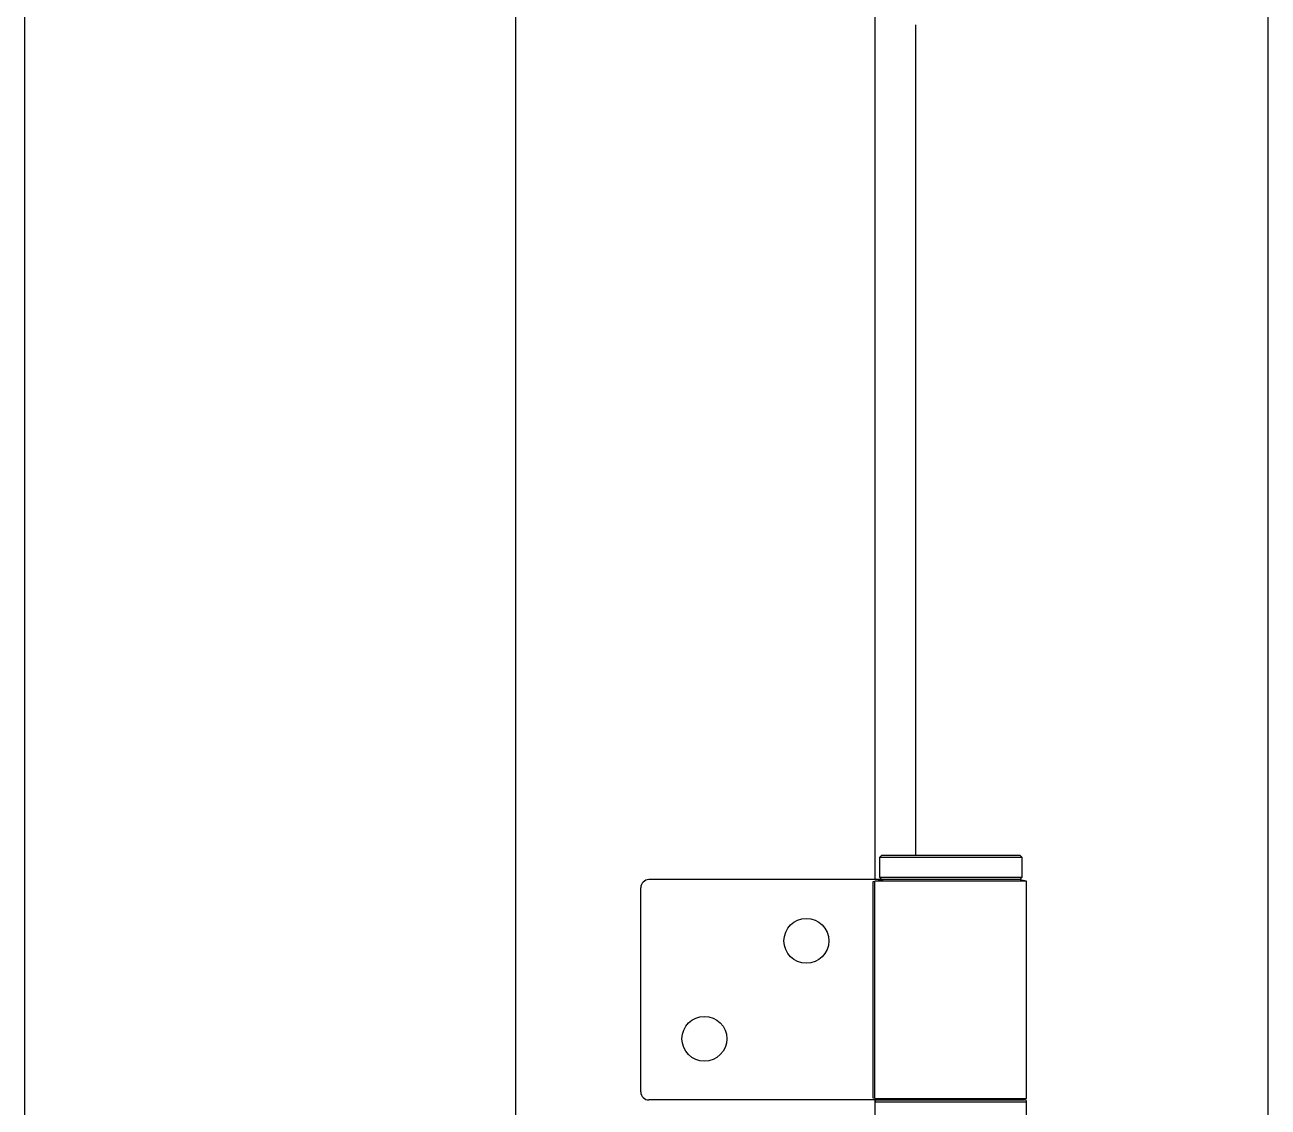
# Model space of a CAD drawing. Header units: millimetres. Extents: x 3976 to 11712, y 853 to 20234.
# Drawn here: x 6059 to 9446, y 5951 to 8898 of the extents above; entities that cross this region are included whole.
import ezdxf

# ---------------------------------------------------------------- set-up
doc = ezdxf.new("R2010")
doc.units = ezdxf.units.MM

msp = doc.modelspace()

# ---------------------------------------------------------------- linework, layer by layer
at = {"color": 7, "linetype": 'Continuous', "lineweight": 25, "ltscale": 50}
for p, q in [((6059.23, 2482.45), (6059.23, 17347.8)), ((7397.01, 5570.03), (7397.01, 14681.14)), ((8374.79, 9020.03), (8374.79, 6570.03)), ((9445.9, 3347.8), (9445.9, 8930.62)), ((8485.9, 6636.69), (8485.9, 8897.8)), ((8393.68, 6636.69), (8387.01, 6630.03)), ((8387.01, 6630.03), (8387.01, 6576.69)), ((8408.97, 6630.03), (8387.01, 6630.03)), ((8393.68, 6636.69), (8414.88, 6636.69)), ((8775.9, 6630.03), (8408.97, 6630.03)), ((8414.88, 6636.69), (8769.23, 6636.69)), ((8775.9, 6630.03), (8769.23, 6636.69)), ((8775.9, 6576.69), (8775.9, 6630.03)), ((8387.01, 6576.69), (8393.68, 6570.03)), ((8387.01, 6576.69), (8408.97, 6576.69)), ((8408.97, 6576.69), (8775.9, 6576.69)), ((8769.23, 6570.03), (8775.9, 6576.69)), ((7737.01, 5992.25), (7737.01, 6547.8)), ((8393.68, 6570.03), (7759.23, 6570.03)), ((8370.34, 6565.32), (8374.79, 6566.11)), ((8370.34, 5974.73), (8370.34, 6565.32)), ((8374.79, 6566.11), (8397.01, 6570.03)), ((8374.79, 5973.94), (8374.79, 6566.11)), ((8788.12, 6566.11), (8374.79, 6566.11)), ((8414.88, 6570.03), (8393.68, 6570.03)), ((8769.23, 6570.03), (8414.88, 6570.03)), ((8788.12, 6566.11), (8765.9, 6570.03)), ((8788.12, 5973.94), (8788.12, 6566.11)), ((8380.34, 5970.03), (7759.23, 5970.03)), ((8374.79, 5973.94), (8370.34, 5974.73)), ((8374.79, 5973.94), (8788.12, 5973.94)), ((8397.01, 5970.03), (8374.79, 5973.94)), ((8374.79, 5970.03), (8374.79, 5853.36)), ((8374.79, 5964.47), (8374.79, 5871.01)), ((8788.12, 5964.47), (8374.79, 5964.47)), ((8380.34, 5970.03), (8782.56, 5970.03)), ((8765.9, 5970.03), (8788.12, 5973.94)), ((8788.12, 5871.01), (8788.12, 5964.47))]:
    msp.add_line(p, q, dxfattribs=at)
at = {"color": 7, "linetype": 'Continuous', "lineweight": 25, "ltscale": 2500}
for centre in [(8188.12, 6403.36), (7910.34, 6136.69)]:
    msp.add_circle(centre, 61.11, dxfattribs=at)
for centre, radius, start, end in [((7759.23, 6547.8), 22.22, 90, 180), ((7759.23, 5992.25), 22.22, 180, 270), ((8380.34, 5964.47), 5.56, 90, 180), ((8782.56, 5964.47), 5.56, 0, 90)]:
    msp.add_arc(centre, radius, start, end, dxfattribs=at)

doc.saveas('drawing.dxf')
